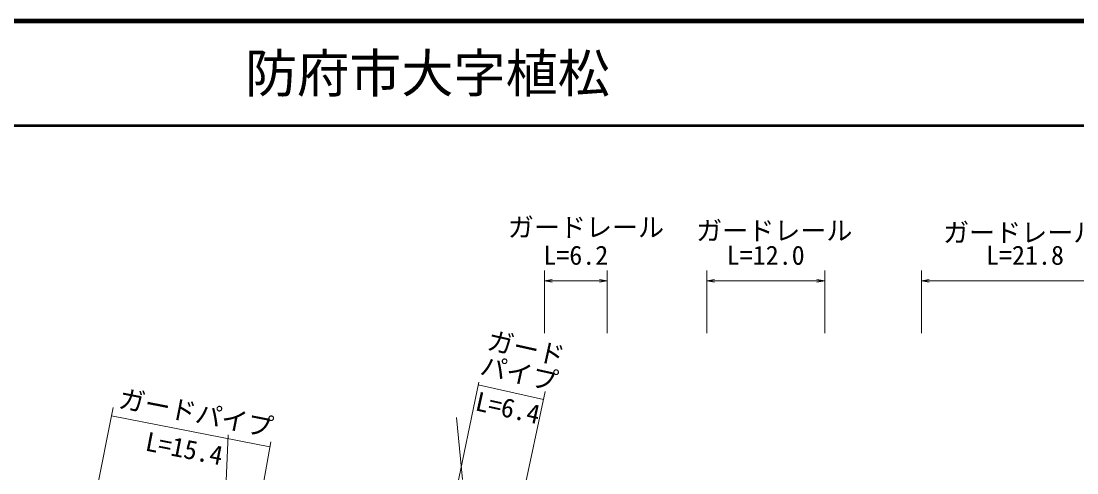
# Model space of a CAD drawing. Units: millimetres, scale not verified. Extents: x 40000 to 680000, y 20000 to 380000.
# Drawn here: x 383533 to 484859, y 336675 to 380000 of the extents above; entities that cross this region are included whole.
import ezdxf
from ezdxf.enums import TextEntityAlignment as Align

# ---------------------------------------------------------------- set-up
doc = ezdxf.new("R2010")
doc.units = ezdxf.units.MM
doc.header["$LTSCALE"] = 1000
doc.linetypes.add('DASHED', pattern=[7.5, 6, -1.5])
for name, color, linetype, lineweight in [('M-BGD', 7, 'Continuous', 13), ('M-STR-HTXT', 7, 'Continuous', 13), ('M-TTL', 2, 'Continuous', 140), ('M-TTL-LINE', 7, 'Continuous', 50)]:
    doc.layers.add(name, color=color, linetype=linetype, lineweight=lineweight)
doc.layers.add('M-BMK-HTXT', color=7, linetype='Continuous')
doc.layers.add('M-TTL-TXT', color=7, linetype='Continuous')
doc.styles.add('ＭＳ ゴシック', font='')
doc.styles.get('ＭＳ ゴシック').set_extended_font_data('MS Gothic')

# ---------------------------------------------------------------- blocks, each defined once
blk = doc.blocks.new('open_arrow')
at = {"color": 0, "linetype": 'Continuous', "lineweight": -2}
blk.add_lwpolyline([(7.5, 1.25), (0, 0), (7.5, -1.25)], dxfattribs=at)

msp = doc.modelspace()

# ---------------------------------------------------------------- linework, layer by layer
at = {"layer": 'M-BGD', "linetype": 'DASHED'}
for p, q in [((426643, 328563), (425293, 342096)), ((403394, 340329), (402656, 323698))]:
    msp.add_line(p, q, dxfattribs=at)
at = {"layer": 'M-STR-HTXT'}
for p, q in [((433754, 350082), (433754, 356082)), ((439779, 350082), (439779, 356082)), ((449333, 350082), (449333, 356082)), ((460657, 350082), (460657, 356082)), ((469939, 350082), (469939, 356082)), ((439779, 355082), (433754, 355082)), ((449333, 355082), (460657, 355082)), ((469939, 355082), (489816, 355082)), ((422333, 320656), (427461, 345385)), ((427403, 345105), (433670, 343708)), ((433834, 344469), (428395, 319296)), ((392360, 342952), (389636, 329257)), ((392198, 342137), (407404, 339165)), ((407489, 339654), (405052, 325743))]:
    msp.add_line(p, q, dxfattribs=at)
at = {"layer": 'M-TTL'}
msp.add_line((680000, 380000), (40000, 380000), dxfattribs=at)
at = {"layer": 'M-TTL-LINE'}
msp.add_line((40000, 370000), (680000, 370000), dxfattribs=at)

# ---------------------------------------------------------------- block references
at = {"layer": 'M-STR-HTXT', "xscale": 100, "yscale": 100}
for p in [(433754, 355082), (449333, 355082), (469939, 355082)]:
    msp.add_blockref('open_arrow', p, dxfattribs=at)
at = {"layer": 'M-STR-HTXT', "xscale": 100, "yscale": 100, "rotation": 180}
for p in [(439779, 355082), (460657, 355082)]:
    msp.add_blockref('open_arrow', p, dxfattribs=at)

# ---------------------------------------------------------------- texts
at = {"layer": 'M-BMK-HTXT', "style": 'ＭＳ ゴシック'}
msp.add_text('ガード', height=1833, rotation=347.43, dxfattribs=at).set_placement((432007, 348636), align=Align.MIDDLE_CENTER)
at = {"layer": 'M-STR-HTXT', "style": 'ＭＳ ゴシック'}
for p in [(437743, 360233), (455816, 359907), (479515, 359730)]:
    msp.add_text('ガードレール', height=1833, dxfattribs=at).set_placement(p, align=Align.MIDDLE_CENTER)
for s, p in [('L=6.2', (436767, 356082)), ('L=12.0', (454995, 356082)), ('L=21.8', (479877, 356082))]:
    msp.add_text(s, height=1833, dxfattribs=at).set_placement(p, align=Align.BOTTOM_CENTER)
for s, rotation, p in [('パイプ', 347.43, (431342, 346219)), ('ガードパイプ', 348.937, (400322, 342430)), ('L=6.4', 347.43, (430257, 342909)), ('L=15.4', 348.937, (399200, 339013))]:
    msp.add_text(s, height=1833, rotation=rotation, dxfattribs=at).set_placement(p, align=Align.MIDDLE_CENTER)
at = {"layer": 'M-TTL-TXT', "style": 'ＭＳ ゴシック'}
msp.add_text('防府市大字植松', height=3666, dxfattribs=at).set_placement((405024, 375000), align=Align.MIDDLE_LEFT)

doc.saveas('drawing.dxf')
